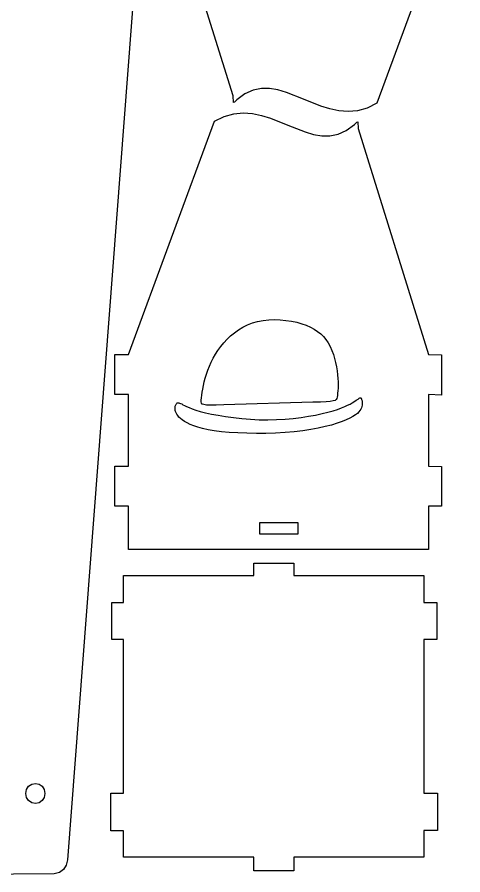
# Model space of a CAD drawing. Extents: x -1652 to 1470, y -458 to 1785.
# Drawn here: x -1186.3 to -1052.7, y 908.5 to 1165.5 of the extents above; entities that cross this region are included whole.
import ezdxf

# ---------------------------------------------------------------- set-up
doc = ezdxf.new("R2010")
doc.units = 0
doc.layers.add('LAYER_1', color=7, linetype='CONTINUOUS')

msp = doc.modelspace()

# ---------------------------------------------------------------- linework, layer by layer
at = {"layer": 'LAYER_1', "color": 114}
for points in [[(-1175.158, 908.7904), (-1211.683, 908.4904), (-1212.683, 908.5404), (-1213.483, 908.7404), (-1214.108, 909.1154), (-1214.558, 909.6154), (-1215.108, 910.9404), (-1215.308, 912.5904), (-1240.083, 1208.5404), (-1240.083, 1268.4904), (-1148.633, 1268.4904), (-1148.633, 1208.5404), (-1171.133, 913.0154), (-1171.558, 911.3654), (-1172.358, 910.0654), (-1173.533, 909.2154), (-1175.158, 908.7904)], [(-1127.133, 1134.3154), (-1124.183, 1135.7654), (-1121.333, 1136.5904), (-1118.508, 1136.8404), (-1115.733, 1136.6404), (-1113.008, 1136.0654), (-1110.333, 1135.2154), (-1105.108, 1133.1154), (-1099.983, 1131.1154), (-1097.483, 1130.3904), (-1094.983, 1129.9904), (-1092.508, 1129.9654), (-1090.0579, 1130.4904), (-1087.608, 1131.5904), (-1085.158, 1133.3904), (-1084.458, 1134.0404), (-1084.158, 1134.1154), (-1084.008, 1132.1654), (-1062.933, 1064.4654), (-1059.108, 1064.3404), (-1059.108, 1052.2653), (-1062.933, 1052.3904), (-1062.933, 1030.9904), (-1059.108, 1030.8904), (-1059.108, 1018.9404), (-1062.933, 1018.9404), (-1062.933, 1005.9904), (-1152.908, 1005.9904), (-1152.908, 1018.9404), (-1157.033, 1018.9404), (-1157.033, 1030.9904), (-1152.908, 1030.9904), (-1152.908, 1052.3904), (-1157.033, 1052.3904), (-1157.033, 1064.4654), (-1152.908, 1064.4654), (-1127.133, 1134.3154)], [(-1113.533, 1010.6154), (-1113.533, 1014.1154), (-1102.108, 1014.1154), (-1102.108, 1010.6154), (-1113.533, 1010.6154)], [(-1064.333, 998.2154), (-1064.333, 990.1154), (-1060.508, 990.1154), (-1060.508, 978.9904), (-1064.333, 978.9904), (-1064.333, 933.0154), (-1060.308, 933.0154), (-1060.308, 921.7904), (-1064.333, 921.7904), (-1064.333, 913.8154), (-1103.333, 913.8154), (-1103.333, 909.6654), (-1115.333, 909.6654), (-1115.333, 913.8154), (-1154.408, 913.8154), (-1154.408, 921.6654), (-1158.233, 921.6654), (-1158.233, 933.0154), (-1154.408, 933.0154), (-1154.408, 978.9904), (-1157.933, 978.9904), (-1157.933, 990.1154), (-1154.408, 990.1154), (-1154.408, 998.2154), (-1115.333, 998.2154), (-1115.333, 1001.9154), (-1103.333, 1001.9154), (-1103.333, 998.2154), (-1064.333, 998.2154)], [(-1180.808, 929.8904), (-1181.908, 930.1154), (-1182.833, 930.7654), (-1183.433, 931.7154), (-1183.658, 932.8904), (-1183.433, 934.0404), (-1182.833, 935.0154), (-1181.908, 935.6404), (-1180.808, 935.8904), (-1179.683, 935.6404), (-1178.783, 935.0154), (-1178.158, 934.0404), (-1177.958, 932.8904), (-1178.158, 931.7154), (-1178.783, 930.7654), (-1179.683, 930.1154), (-1180.808, 929.8904)]]:
    msp.add_lwpolyline(points, close=True, dxfattribs=at)
msp.add_lwpolyline([(-1052.683, 1209.6154), (-1078.458, 1139.7654), (-1078.458, 1139.7654), (-1081.383, 1138.2904), (-1084.258, 1137.4904), (-1087.083, 1137.2404), (-1089.833, 1137.4404), (-1092.558, 1138.0154), (-1095.233, 1138.8404), (-1100.483, 1140.9404), (-1105.583, 1142.9654), (-1108.108, 1143.6904), (-1110.583, 1144.0904), (-1113.058, 1144.0904), (-1115.533, 1143.5904), (-1117.983, 1142.4904), (-1120.408, 1140.6904), (-1121.133, 1140.0404), (-1121.408, 1139.9654), (-1121.558, 1141.9154), (-1142.658, 1209.6154)], dxfattribs=at)
at = {"layer": 'LAYER_1', "color": 250}
for points in [[(-1097.6288, 1050.0914), (-1124.3651, 1049.3037), (-1126.583, 1049.2574), (-1128.2588, 1049.2475), (-1129.4667, 1049.2888), (-1130.2805, 1049.396), (-1130.7741, 1049.5839), (-1131.0217, 1049.867), (-1131.097, 1050.2602), (-1131.0742, 1050.7782), (-1131.0141, 1051.4306), (-1130.9252, 1052.2064), (-1130.8032, 1053.0897), (-1130.6435, 1054.0643), (-1130.4418, 1055.1142), (-1130.1935, 1056.2233), (-1129.8943, 1057.3757), (-1129.5396, 1058.5552), (-1129.1254, 1059.7474), (-1128.6488, 1060.9448), (-1128.1072, 1062.1415), (-1127.4981, 1063.3317), (-1126.819, 1064.5095), (-1126.0674, 1065.669), (-1125.2407, 1066.8043), (-1124.3364, 1067.9095), (-1123.3523, 1068.9777), (-1122.2877, 1069.9967), (-1121.1422, 1070.9532), (-1119.9156, 1071.834), (-1118.6075, 1072.6258), (-1117.2174, 1073.3155), (-1115.7452, 1073.8896), (-1114.1905, 1074.3351), (-1112.5573, 1074.6425), (-1110.8672, 1074.8178), (-1109.1462, 1074.8711), (-1107.4202, 1074.8123), (-1105.7153, 1074.6513), (-1104.0574, 1074.3982), (-1102.4725, 1074.0628), (-1100.9865, 1073.6551), (-1099.6201, 1073.1829), (-1098.3724, 1072.6453), (-1097.2375, 1072.0392), (-1096.2092, 1071.3616), (-1095.2814, 1070.6093), (-1094.448, 1069.7793), (-1093.7028, 1068.8685), (-1093.0399, 1067.8738), (-1092.4535, 1066.7958), (-1091.9401, 1065.6492), (-1091.4965, 1064.4525), (-1091.1195, 1063.2241), (-1090.8059, 1061.9824), (-1090.5527, 1060.7458), (-1090.3565, 1059.5328), (-1090.2144, 1058.3617), (-1090.1226, 1057.2489), (-1090.0754, 1056.2026), (-1090.0665, 1055.2288), (-1090.0897, 1054.3335), (-1090.1387, 1053.5229), (-1090.2072, 1052.8029), (-1090.2891, 1052.1797), (-1090.3779, 1051.6592), (-1090.4813, 1051.244), (-1090.6617, 1050.9222), (-1090.9953, 1050.6785), (-1091.5583, 1050.4974), (-1092.4269, 1050.3636), (-1093.6774, 1050.2615), (-1095.386, 1050.176), (-1097.6288, 1050.0914)], [(-1136.9529, 1049.5995), (-1136.5554, 1049.3885), (-1136.0684, 1049.1324), (-1135.4668, 1048.8373), (-1134.7253, 1048.5092), (-1133.8189, 1048.1544), (-1132.7224, 1047.7788), (-1131.4107, 1047.3886), (-1129.8587, 1046.9899), (-1128.0516, 1046.59), (-1126.0163, 1046.201), (-1123.79, 1045.8361), (-1121.4098, 1045.5088), (-1118.9131, 1045.2321), (-1116.3371, 1045.0195), (-1113.7189, 1044.8843), (-1111.0958, 1044.8397), (-1108.5027, 1044.8946), (-1105.9642, 1045.0407), (-1103.5027, 1045.2653), (-1101.1403, 1045.5558), (-1098.8993, 1045.8994), (-1096.802, 1046.2836), (-1094.8706, 1046.6955), (-1093.1275, 1047.1225), (-1091.5886, 1047.5532), (-1090.2444, 1047.9812), (-1089.079, 1048.4013), (-1088.0766, 1048.8085), (-1087.2214, 1049.1975), (-1086.4974, 1049.5633), (-1085.889, 1049.9007), (-1085.3801, 1050.2046), (-1084.6067, 1050.701), (-1084.0941, 1051.0604), (-1083.768, 1051.3004), (-1083.5541, 1051.4384), (-1083.4674, 1051.4739), (-1083.3888, 1051.4862), (-1083.317, 1051.4733), (-1083.2506, 1051.433), (-1083.1884, 1051.3633), (-1083.1289, 1051.2621), (-1083.0708, 1051.1272), (-1083.0128, 1050.9566), (-1082.9549, 1050.749), (-1082.9025, 1050.5065), (-1082.8624, 1050.2319), (-1082.8413, 1049.9282), (-1082.846, 1049.5981), (-1082.8833, 1049.2446), (-1082.9599, 1048.8705), (-1083.0825, 1048.4788), (-1083.26, 1048.0719), (-1083.5097, 1047.6504), (-1083.8509, 1047.2147), (-1084.303, 1046.765), (-1084.8853, 1046.3015), (-1085.6171, 1045.8247), (-1086.5178, 1045.3346), (-1087.6068, 1044.8316), (-1088.8991, 1044.3176), (-1090.3929, 1043.8018), (-1092.0821, 1043.295), (-1093.9605, 1042.8078), (-1096.0221, 1042.3512), (-1098.2607, 1041.9358), (-1100.6703, 1041.5724), (-1103.2448, 1041.2719), (-1105.9702, 1041.0428), (-1108.8017, 1040.8847), (-1111.6864, 1040.7952), (-1114.5716, 1040.7717), (-1117.4045, 1040.8117), (-1120.1325, 1040.9126), (-1122.7027, 1041.0719), (-1125.0625, 1041.287), (-1127.171, 1041.5547), (-1129.0347, 1041.8689), (-1130.6719, 1042.2227), (-1132.1012, 1042.6095), (-1133.3407, 1043.0225), (-1134.4091, 1043.4547), (-1135.3245, 1043.8996), (-1136.1056, 1044.3502), (-1136.769, 1044.8005), (-1137.3251, 1045.2469), (-1137.7825, 1045.6866), (-1138.15, 1046.1168), (-1138.4364, 1046.5346), (-1138.6502, 1046.9372), (-1138.8002, 1047.3218), (-1138.8951, 1047.6854), (-1138.9433, 1048.0256), (-1138.951, 1048.3414), (-1138.9244, 1048.6319), (-1138.8693, 1048.8964), (-1138.7917, 1049.134), (-1138.6976, 1049.3442), (-1138.593, 1049.526), (-1138.4839, 1049.6787), (-1138.3739, 1049.8013), (-1138.2571, 1049.8915), (-1138.1253, 1049.9464), (-1137.9702, 1049.9634), (-1137.7837, 1049.94), (-1137.5574, 1049.8733), (-1137.2832, 1049.7607), (-1136.9529, 1049.5995)]]:
    msp.add_lwpolyline(points, close=True, dxfattribs=at)

doc.saveas('drawing.dxf')
